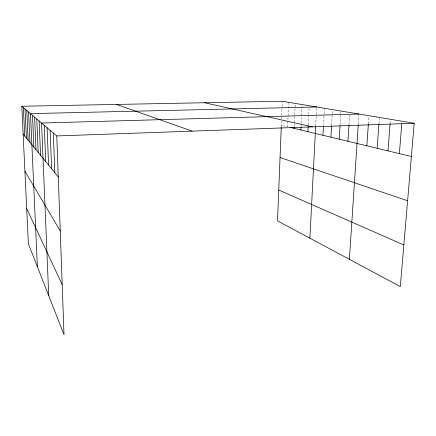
<?xml version="1.0" encoding="UTF-8"?>
<svg xmlns="http://www.w3.org/2000/svg" width="436" height="436" viewBox="0 0 436 436"><rect width="100%" height="100%" fill="white"/><g stroke="black" fill="none" stroke-linecap="round" stroke-linejoin="round"><path stroke-width="0.33" stroke-dasharray="2.18 1.64" d="M281.285 126.653L281.498 121.295M281.602 118.625L281.711 115.949M281.738 115.284L282.059 107.267M282.087 106.602L282.299 101.256M288.643 102.313L287.613 126.805L281.334 125.301M294.224 126.347L294.703 115.556M294.731 114.881L295.21 104.09M301.063 126.653L301.189 123.971M301.222 123.301L302.066 105.229M308.285 125.039L308.775 115.06M308.808 114.396L309.135 107.741M315.68 125.988L316.629 107.665M323.458 125.83L324.041 115.028M324.079 114.352L324.373 108.951M331.611 125.094L332.221 114.33M332.259 113.66L332.417 110.967M340.085 125.116L340.729 114.385M340.767 113.714L340.892 111.703M348.991 124.549L349.579 115.18M358.316 124.069L358.937 114.706M368.387 123.731L368.9 116.368M378.966 123.481L379.358 118.118M390.1 123.317L390.356 119.955"/><path stroke-width="0.65" d="M281.258 127.328L277.519 220.861L400.313 286.583L414.2 123.246L282.299 101.256L21.8 106.253L28.384 243.844L64.016 334.744L56.778 135.95L21.8 106.253M294.131 128.369L294.191 127.023M300.911 129.999L301.036 127.317M307.958 131.688L308.219 126.369M309.887 238.187L315.648 126.663M322.945 135.285L323.419 126.505M330.919 137.198L331.573 125.764M339.241 139.193L340.047 125.786M347.939 141.28L348.953 125.219M349.378 259.322L358.272 124.74M366.85 145.82L368.338 124.402M377.156 148.295L378.917 124.151M387.98 150.889L390.051 123.988M399.371 153.625L401.774 123.911M56.778 135.95L414.2 123.246M358.981 114.041L41.573 123.039L48.723 295.733M316.661 106.984L30.476 113.622L37.376 266.783M204.648 102.749L312.503 126.86M290.872 127.59L411.371 156.502M280.048 157.538L407.611 200.751M116.505 104.438L192.2 131.138M278.751 190.02L403.85 244.961M23.13 134.059L58.266 176.853M24.907 171.217L60.239 230.933M26.694 208.533L62.19 284.577M23.381 107.599L24.727 135.999M28.574 112.008L29.964 142.381M26.765 110.472L28.138 140.158M25.032 109L26.394 138.032M34.575 117.099L35.997 149.733M32.477 115.317L33.888 147.161M39.115 120.952L40.564 155.287M36.782 118.974L38.221 152.436M44.254 125.317L45.726 161.576M50.124 130.299L51.606 168.737M47.099 127.732L48.576 165.048M53.345 133.035L54.832 172.667"/></g></svg>
